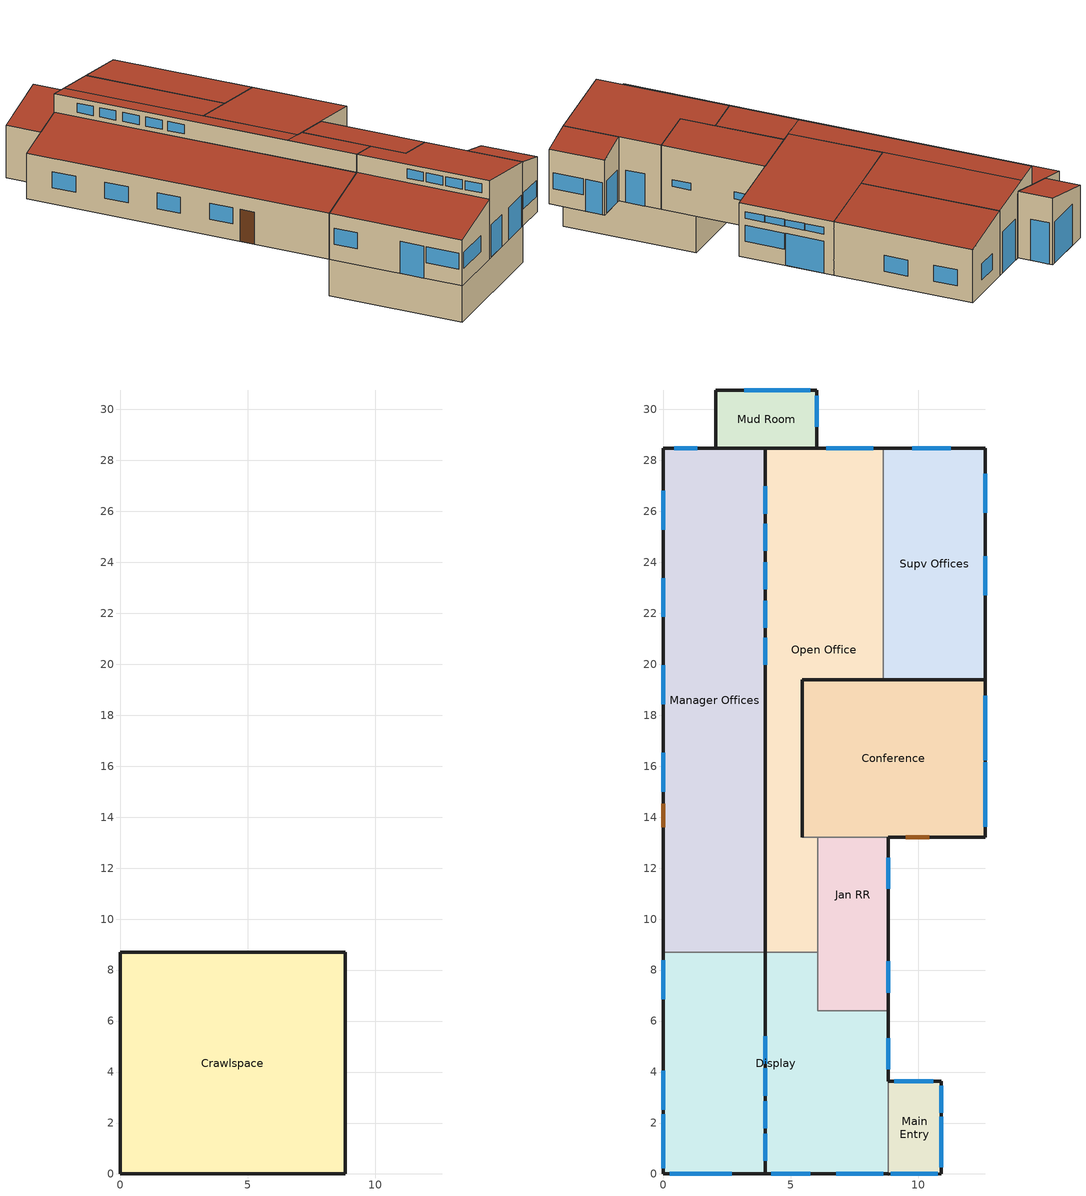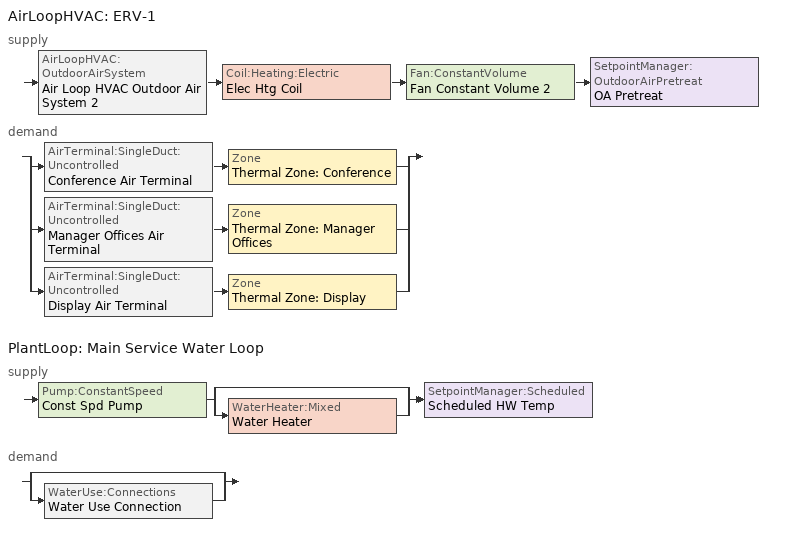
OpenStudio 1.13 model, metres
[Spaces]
Crawlspace
 floor ground: 8.81,8.7 8.81,0 0,0 0,8.7 z-2.44
 wall ground: 8.81,8.7 0,8.7 0,0 8.81,0 8.81,8.7 z-2.44:0
Display
 floor to Crawlspace: 6.05,8.7 6.05,6.4 8.81,6.4 8.81,0 0,0 0,8.7 z0
 wall outside: 0,8.7 0,0 z0:3.05; 4,8.7 4,0 z3.96:5.18; 8.81,3.63 8.81,6.4 z0:4.27; 4,0,5.18 4,0,0 8.81,0,0 8.81,0,4.27; 4,0,3.96 0,0,3.05 0,0,0 4,0,0
 wall to Manager Offices: 4,8.7,3.96 4,8.7,0 0,8.7,0 0,8.7,3.05
 wall to Jan RR: 6.05,6.4 6.05,8.7 z0:4.79; 6.05,6.4,4.79 8.81,6.4,4.27 8.81,6.4,0 6.05,6.4,0
 wall to Open Office: 4,8.7,5.18 6.05,8.7,4.79 6.05,8.7,0 4,8.7,0
 wall to Main Entry: 8.81,0 8.81,3.63 z0:4.27
 window: 8.81,4.1 8.81,5.32 / 6.79,0 8.62,0 / 4.24,0 5.77,0 / 0,4.05 0,2.52 z0:2.13; 0.24,0 2.68,0 / 0,2.35 0,0.22 / 0,8.38 0,6.86 z1.07:2.13; 4,1.59 4,0.52 / 4,2.86 4,1.8 / 4,4.14 4,3.07 / 4,5.4 4,4.33 z4.26:4.87
 roof outside: 4,0,3.96 4,8.7,3.96 0,8.7,3.05 0,0,3.05; 4,8.7,5.18 4,0,5.18 8.81,0,4.27 8.81,6.4,4.27 6.05,6.4,4.79 6.05,8.7,4.79
Main Entry
 floor ground: 8.81,3.63 10.9,3.63 10.9,0 8.81,0 z0
 wall outside: 10.9,0 10.9,3.63 z0:3.66; 8.81,0,4.27 8.81,0,0 10.9,0,0 10.9,0,3.66; 8.81,3.63,4.27 10.9,3.63,3.66 10.9,3.63,0 8.81,3.63,0
 window: 10.58,3.63 9.06,3.63 / 10.9,2.4 10.9,3.47 z0:2.13; 10.9,0.27 10.9,2.25 / 8.93,0 10.76,0 z1.07:2.13
 roof outside: 8.81,0,4.27 10.9,0,3.66 10.9,3.63,3.66 8.81,3.63,4.27
Conference
 floor ground: 12.62,19.4 12.62,13.21 5.45,13.21 5.45,19.4 z0
 wall outside: 12.62,13.21 12.62,19.4 z0:3.54; 8.81,13.21,4.27 8.81,13.21,0 12.62,13.21,0 12.62,13.21,3.54
 wall to Jan RR: 6.05,13.21,4.79 6.05,13.21,0 8.81,13.21,0 8.81,13.21,4.27
 wall to Open Office: 5.45,13.21,4.91 5.45,13.21,0 6.05,13.21,0 6.05,13.21,4.79
 window: 12.62,17.54 12.62,18.76 / 12.62,16.24 12.62,17.46 / 12.62,14.93 12.62,16.15 / 12.62,13.62 12.62,14.84 z2.59:3.05; 12.62,16.24 12.62,18.76 z0:2.13; 12.62,13.62 12.62,16.15 z1.07:2.13
 door: 9.52,13.21 10.43,13.21 z0:2.13
 roof outside: 5.45,13.21,4.91 12.62,13.21,3.54 12.62,19.4,3.54 5.45,19.4,4.91
Manager Offices
 floor ground: 4,28.47 4,8.7 0,8.7 0,28.47 z0
 wall outside: 0,28.47 0,8.7 z0:3.05; 4,28.47,3.96 2.06,28.47,3.51 2.06,28.47,0 0,28.47,0 0,28.47,3.05
 wall to Mud Room: 4,28.47,3.96 4,28.47,0 2.06,28.47,0 2.06,28.47,3.51
 wall to Open Office: 4,8.7 4,28.47 z0:3.96
 window: 0,16.52 0,15 / 0,19.95 0,18.43 / 0,23.38 0,21.85 / 0,26.81 0,25.29 z1.07:2.13; 1.34,28.47 0.42,28.47 z1.07:2.29
 door: 0,14.53 0,13.61 z0:2.13
 roof outside: 4,28.47,3.96 0,28.47,3.05 0,8.7,3.05 4,8.7,3.96
Open Office
 floor ground: 8.62,28.47 8.62,19.4 5.45,19.4 5.45,13.21 6.05,13.21 6.05,8.7 4,8.7 4,28.47 z0
 wall outside: 4,28.47 4,8.7 z3.96:5.18; 5.45,13.21 5.45,19.4 z0:4.91; 4,28.47,5.18 8.62,28.47,4.3 8.62,28.47,0 6.02,28.47,0 6.02,28.47,4.42 4,28.47,3.96; 5.45,19.4,4.91 5.45,19.4,0 8.62,19.4,0 8.62,19.4,4.3
 wall to Jan RR: 6.05,8.7 6.05,13.21 z0:4.79
 wall to Supv Offices: 8.62,19.4 8.62,28.47 z0:4.3
 wall to Mud Room: 6.02,28.47,4.42 6.02,28.47,0 4,28.47,0 4,28.47,3.96
 window: 8.23,28.47 6.4,28.47 z0:2.74; 4,26.98 4,25.91 / 4,25.51 4,24.44 / 4,24 4,22.93 / 4,22.49 4,21.43 / 4,21.04 4,19.97 z4.24:4.85
 roof outside: 4,8.7,5.18 6.05,8.7,4.79 6.05,13.21,4.79 4,13.21,5.18; 4,13.21,5.18 5.45,13.21,4.91 5.45,28.47,4.91 4,28.47,5.18; 5.45,19.4,4.91 8.62,19.4,4.3 8.62,28.47,4.3 5.45,28.47,4.91
Mud Room
 floor ground: 6.02,30.76 6.02,28.47 2.06,28.47 2.06,30.76 z0
 wall outside: 6.02,28.47 6.02,30.76 z0:4.42; 2.06,30.76 2.06,28.47 z0:3.51; 6.02,30.76,4.42 6.02,30.76,0 2.06,30.76,0 2.06,30.76,3.51
 window: 5.76,30.76 3.17,30.76 / 6.02,29.31 6.02,30.53 z0:2.74
 roof outside: 6.02,30.76,4.42 2.06,30.76,3.51 2.06,28.47,3.51 6.02,28.47,4.42
Supv Offices
 floor ground: 12.62,28.47 12.62,19.4 8.62,19.4 8.62,28.47 z0
 wall outside: 12.62,19.4 12.62,28.47 z0:3.54; 8.62,19.4,4.3 8.62,19.4,0 12.62,19.4,0 12.62,19.4,3.54; 8.62,28.47,4.3 12.62,28.47,3.54 12.62,28.47,0 8.62,28.47,0
 window: 11.28,28.47 9.76,28.47 / 12.62,25.94 12.62,27.47 / 12.62,22.72 12.62,24.24 z0.91:1.98
 roof outside: 8.62,19.4,4.3 12.62,19.4,3.54 12.62,28.47,3.54 8.62,28.47,4.3
Jan RR
 floor ground: 8.81,13.21 8.81,8.7 6.05,8.7 6.05,13.21 z0
 floor to Crawlspace: 8.81,8.7 8.81,6.4 6.05,6.4 6.05,8.7 z0
 wall outside: 8.81,6.4 8.81,13.21 z0:4.27
 window: 8.81,7.12 8.81,8.34 / 8.81,11.18 8.81,12.4 z1.68:2.13
 roof outside: 6.05,6.4,4.79 8.81,6.4,4.27 8.81,13.21,4.27 6.05,13.21,4.79
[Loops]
AirLoopHVAC 'ERV-1'
 supply: AirLoopHVAC:OutdoorAirSystem 'Air Loop HVAC Outdoor Air System 2' > Coil:Heating:Electric 'Elec Htg Coil' > Fan:ConstantVolume 'Fan Constant Volume 2' > SetpointManager:OutdoorAirPretreat 'OA Pretreat'
 demand: split
  | AirTerminal:SingleDuct:Uncontrolled 'Conference Air Terminal' > Zone 'Thermal Zone: Conference'
  | AirTerminal:SingleDuct:Uncontrolled 'Manager Offices Air Terminal' > Zone 'Thermal Zone: Manager Offices'
  | AirTerminal:SingleDuct:Uncontrolled 'Display Air Terminal' > Zone 'Thermal Zone: Display'
PlantLoop 'Main Service Water Loop'
 supply: Pump:ConstantSpeed 'Const Spd Pump' > split
  | bypass
  | WaterHeater:Mixed 'Water Heater'
  join > SetpointManager:Scheduled 'Scheduled HW Temp'
 demand: split
  | bypass
  | WaterUse:Connections 'Water Use Connection'
[Building]
Building 1: Space Type=90.1-2010 - Office - OpenOffice; Default Construction Set=90.1-2010 - CZ5 - Office
[Site]
Boise Air Terminal  Uo: Latitude {deg}=43.62; Longitude {deg}=-116.21; Time Zone {hr}=-7; Elevation {m}=701
[ClimateZones]
Climate Zone Institution Name 1=ASHRAE; Climate Zone Document Name 1=ANSI/ASHRAE Standard 169; Climate Zone Document Year 1=2006; Climate Zone Value 1=5B; Climate Zone Institution Name 2=CEC; Climate Zone Document Name 2=California Climate Zone Descriptions; Climate Zone Document Year 2=1995
[SizingPeriod:DesignDay] Barometric Pressure {Pa}=93182; Sky Clearness=0; Rain Indicator=0; Snow Indicator=0; Day of Month=21; Daylight Saving Time Indicator=0; Humidity Indicating Type=Wetbulb; Dry-Bulb Temperature Range Modifier Type=DefaultMultipliers
Name | Maximum Dry-Bulb Temperature {C} | Daily Dry-Bulb Temperature Range {deltaC} | Humidity Indicating Conditions at Maximum Dry-Bulb | Wind Speed {m/s} | Wind Direction {deg} | Month | Day Type | Solar Model Indicator | ASHRAE Taub | ASHRAE Taud
Boise Air Terminal  Uo Ann Clg .4% Condns DB=>MWB | 36.7 | 16.7 | 17.9 | 4.2 | 330 | 7 | SummerDesignDay | ASHRAETau | 0.398 | 2.125
Boise Air Terminal  Uo Ann Htg 99.6% Condns DB | -23.3333 | 0 | -16.3 | 2.3 | 120 | 12 | WinterDesignDay | ASHRAEClearSky
[Construction]
ExtSlabCarpet 4in ClimateZone 1-8: MAT-CC05 4 HW CONCRETE, CP02 CARPET PAD
Interior Floor: F16 Acoustic tile, F05 Ceiling air space resistance, M11 100mm lightweight concrete
Interior Wall: G01a 19mm gypsum board, F04 Wall air space resistance, G01a 19mm gypsum board
Interior Ceiling: M11 100mm lightweight concrete, F05 Ceiling air space resistance, F16 Acoustic tile
Exterior Door: F08 Metal surface, I01 25mm insulation board
Interior Window: Clear 3mm
Interior Door; Interior Partition: G05 25mm wood
ASHRAE 90.1-2010 ExtWall Wood ClimateZone 5: 1IN Stucco, Cellular Polyisocyanurate - Plastic or Foil Faced - 1 in., G05 25mm wood 2, Wall Insulation [31] 2, 1/2IN Gypsum 2
ASHRAE 90.1-2010 ExtRoof IEAD ClimateZone 2-8: Roof Membrane, IEAD Roof Insulation R-19.72 IP, Metal Decking
ASHRAE 90.1-2010 ExtWindow Metal ClimateZone 4-6: Solarban 60 Solarbronze
[Material]
Name | Roughness | Thickness {m} | Conductivity {W/m-K} | Density {kg/m3} | Specific Heat {J/kg-K} | Thermal Absorptance | Solar Absorptance | Visible Absorptance
MAT-CC05 4 HW CONCRETE | Rough | 0.1016 | 1.311 | 2240 | 836.8 | 0.9 | 0.85 | 0.85
1IN Stucco | Smooth | 0.0253 | 0.6918 | 1858 | 837 | 0.9 | 0.92 | 0.92
Roof Membrane | VeryRough | 0.0095 | 0.16 | 1121.29 | 1460 | 0.9 | 0.7 | 0.7
Metal Decking | MediumSmooth | 0.0015 | 45.006 | 7680 | 418.4 | 0.9 | 0.6 | 0.6
F16 Acoustic tile | MediumSmooth | 0.0191 | 0.06 | 368 | 590 | 0.9 | 0.3 | 0.3
M11 100mm lightweight concrete | MediumRough | 0.1016 | 0.53 | 1280 | 840 | 0.9 | 0.5 | 0.5
G01a 19mm gypsum board | MediumSmooth | 0.019 | 0.16 | 800 | 1090 | 0.9 | 0.4 | 0.4
F08 Metal surface | Smooth | 0.0008 | 45.28 | 7824 | 500 | 0.9 | 0.7 | 0.7
I01 25mm insulation board | MediumRough | 0.0254 | 0.03 | 43 | 1210 | 0.9 | 0.6 | 0.6
G05 25mm wood; G05 25mm wood 2 | MediumSmooth | 0.0254 | 0.15 | 608 | 1630 | 0.9 | 0.5 | 0.5
IEAD Roof Insulation R-19.72 IP | MediumRough | 0.170137 | 0.049 | 265 | 836.8 | 0.9 | 0.7 | 0.7
Cellular Polyisocyanurate - Plastic or Foil Faced - 1 in. | Rough | 0.0254 | 0.02 | 32 | 920
Wall Insulation [31] 2 | MediumRough | 0.13716 | 0.0432 | 91 | 837 | 0.9 | 0.5 | 0.5
1/2IN Gypsum 2 | Smooth | 0.0127 | 0.16 | 784.9 | 830 | 0.9 | 0.4 | 0.4
[Material:NoMass]
CP02 CARPET PAD: Roughness=Smooth; Thermal Resistance {m2-K/W}=0.1; Thermal Absorptance=0.9; Solar Absorptance=0.8; Visible Absorptance=0.8
[Material:AirGap]
Name | Thermal Resistance {m2-K/W}
F05 Ceiling air space resistance | 0.18
F04 Wall air space resistance | 0.15
[WindowMaterial:Glazing]
Clear 3mm: Optical Data Type=SpectralAverage; Thickness {m}=0.003; Solar Transmittance at Normal Incidence=0.837; Front Side Solar Reflectance at Normal Incidence=0.075; Back Side Solar Reflectance at Normal Incidence=0; Visible Transmittance at Normal Incidence=0.898; Front Side Visible Reflectance at Normal Incidence=0.081; Back Side Visible Reflectance at Normal Incidence=0; Infrared Transmittance at Normal Incidence=0; Front Side Infrared Hemispherical Emissivity=0.84; Back Side Infrared Hemispherical Emissivity=0.84; Conductivity {W/m-K}=0.9; Dirt Correction Factor for Solar and Visible Transmittance=1; Solar Diffusing=No
[WindowMaterial:Blind]
Window Material Blind 1: Slat Width {m}=0.025; Slat Separation {m}=0.01875; Front Side Slat Beam Solar Reflectance=0.5; Back Side Slat Beam Solar Reflectance=0.5; Front Side Slat Diffuse Solar Reflectance=0.5; Back Side Slat Diffuse Solar Reflectance=0.5; Slat Beam Visible Transmittance=0
[DefaultConstructionSet]
90.1-2010 - CZ5 - Office: Default Exterior Surface Constructions=Default Surface Constructions 1; Default Interior Surface Constructions=Default Surface Constructions 2; Default Ground Contact Surface Constructions=Default Surface Constructions 3; Default Exterior SubSurface Constructions=Default Sub Surface Constructions 1; Default Interior SubSurface Constructions=Default Sub Surface Constructions 2; Interior Partition Construction=Interior Partition
[DefaultSurfaceConstructions]
Name | Floor Construction | Wall Construction | Roof Ceiling Construction
Default Surface Constructions 1 | ExtSlabCarpet 4in ClimateZone 1-8 | ASHRAE 90.1-2010 ExtWall Wood ClimateZone 5 | ASHRAE 90.1-2010 ExtRoof IEAD ClimateZone 2-8
Default Surface Constructions 2 | Interior Floor | Interior Wall | Interior Ceiling
Default Surface Constructions 3 | ExtSlabCarpet 4in ClimateZone 1-8 | ExtSlabCarpet 4in ClimateZone 1-8 | ExtSlabCarpet 4in ClimateZone 1-8
[DefaultSubSurfaceConstructions]
Name | Fixed Window Construction | Operable Window Construction | Door Construction | Tubular Daylight Dome Construction | Tubular Daylight Diffuser Construction
Default Sub Surface Constructions 1 | ASHRAE 90.1-2010 ExtWindow Metal ClimateZone 4-6 | ASHRAE 90.1-2010 ExtWindow Metal ClimateZone 4-6 | Exterior Door | Interior Window | Interior Window
Default Sub Surface Constructions 2 | Interior Window | Interior Window | Interior Door
[WindowMaterial:SimpleGlazingSystem]
Solarban 60 Solarbronze: U-Factor {W/m2-K}=1.6467; Solar Heat Gain Coefficient=0.28; Visible Transmittance=0.42
[Lights:Definition]
LPD 0.9349 W/ft^2 - LightsDef: Design Level Calculation Method=Watts/Area; Watts per Space Floor Area {W/m2}=10.0632
[DesignSpecification:OutdoorAir] Outdoor Air Method=Sum
Name | Outdoor Air Flow per Person {m3/s-person} | Outdoor Air Flow per Floor Area {m3/s-m2}
90.1-2010 - Office - ClosedOffice Ventilation; 90.1-2010 - Office - Conference Ventilation; 90.1-2010 - Office - Lobby Ventilation; 90.1-2010 - Office - OpenOffice Ventilation | 0.00235974 | 0.0003048
90.1-2010 - Office - Corridor Ventilation; 90.1-2010 - Office - Restroom Ventilation |  | 0.0003048
90.1-2010 - Office - Elec/MechRoom Ventilation |  | 0.0006096
[People:Definition] Number of People Calculation Method=People/Area; Fraction Radiant=0.3
Name | People per Space Floor Area {person/m2}
90.1-2010 - Office - ClosedOffice People Definition | 0.0511286
90.1-2010 - Office - Conference People Definition | 0.538196
90.1-2010 - Office - Corridor People Definition | 0.0107639
90.1-2010 - Office - Lobby People Definition; 90.1-2010 - Office - Restroom People Definition | 0.107639
90.1-2010 - Office - OpenOffice People Definition | 0.0565105
[ElectricEquipment:Definition] Design Level Calculation Method=Watts/Area
Name | Watts per Space Floor Area {W/m2}
90.1-2010 - Office - ClosedOffice Electric Equipment Definition | 6.8889
90.1-2010 - Office - Conference Electric Equipment Definition | 3.98265
90.1-2010 - Office - Corridor Electric Equipment Definition | 1.72223
90.1-2010 - Office - Elec/MechRoom Electric Equipment Definition | 2.90626
90.1-2010 - Office - Lobby Electric Equipment Definition; 90.1-2010 - Office - Restroom Electric Equipment Definition | 0.753474
90.1-2010 - Office - OpenOffice Electric Equipment Definition | 7.64238
[ThermostatSetpoint:DualSetpoint]
Name | Heating Setpoint Temperature Schedule | Cooling Setpoint Temperature Schedule
Thermostat Setpoint Dual Setpoint 1; Thermostat Setpoint Dual Setpoint 2; Thermostat Setpoint Dual Setpoint 3 | Large Office HtgSetp 1 | Large Office ClgSetp 1
Thermostat Setpoint Dual Setpoint 4 | Crawlspace Heat
[ShadingControl]
Shading Control 1: Shading Type=InteriorBlind; Shading Device Material=Window Material Blind 1
[BuildingStory] Nominal Z Coordinate {m}=0
Name | Nominal Floor to Floor Height {m}
Main Floor | 3.048
Basement | 2.4384
[Space]
Name | Space Type | Building Story | Thermal Zone
Display | 90.1-2010 - Office - Lobby | Main Floor | Thermal Zone: Display
Main Entry | 90.1-2010 - Office - Corridor | Main Floor | Thermal Zone: Display
Conference | 90.1-2010 - Office - Conference | Main Floor | Thermal Zone: Conference
Manager Offices | 90.1-2010 - Office - ClosedOffice | Main Floor | Thermal Zone: Manager Offices
Open Office | 90.1-2010 - Office - OpenOffice | Main Floor | Thermal Zone: Manager Offices
Mud Room | 90.1-2010 - Office - Corridor | Main Floor | Thermal Zone: Manager Offices
Crawlspace | 90.1-2010 - Office - Elec/MechRoom | Basement | Thermal Zone: Crawlspace
Supv Offices | 90.1-2010 - Office - ClosedOffice | Main Floor | Thermal Zone: Conference
Jan RR | 90.1-2010 - Office - Restroom | Main Floor | Thermal Zone: Conference
[ThermalZone] Use Ideal Air Loads=No
Name | Thermostat
Thermal Zone: Crawlspace | Thermostat Setpoint Dual Setpoint 4
Thermal Zone: Manager Offices | Thermostat Setpoint Dual Setpoint 2
Thermal Zone: Display | Thermostat Setpoint Dual Setpoint 3
Thermal Zone: Conference | Thermostat Setpoint Dual Setpoint 1
[Sizing:Zone] Zone Cooling Design Supply Air Temperature Input Method=SupplyAirTemperature; Zone Cooling Design Supply Air Temperature {C}=14; Zone Cooling Design Supply Air Temperature Difference {deltaC}=11.11; Zone Heating Design Supply Air Temperature Input Method=SupplyAirTemperature; Zone Heating Design Supply Air Temperature {C}=40; Zone Heating Design Supply Air Temperature Difference {deltaC}=11.11; Zone Cooling Design Supply Air Humidity Ratio {kg-H2O/kg-air}=0.0085; Zone Heating Design Supply Air Humidity Ratio {kg-H2O/kg-air}=0.008; Cooling Design Air Flow Method=DesignDay; Heating Design Air Flow Method=DesignDay; Account for Dedicated Outdoor Air System=No; Dedicated Outdoor Air System Control Strategy=NeutralSupplyAir; Dedicated Outdoor Air Low Setpoint Temperature for Design {C}=autosize; Dedicated Outdoor Air High Setpoint Temperature for Design {C}=autosize
Thermal Zone: Crawlspace; Thermal Zone: Manager Offices; Thermal Zone: Display; Thermal Zone: Conference
[Zone equipment]
Thermal Zone: Crawlspace: UH-1
Thermal Zone: Manager Offices: Manager Offices Air Terminal, HP-2
Thermal Zone: Display: Display Air Terminal, HP-1
Thermal Zone: Conference: Conference Air Terminal, HP-3
[SpaceType] Standards Building Type=Office
Name | Default Schedule Set | Design Specification Outdoor Air Object | Standards Space Type
90.1-2010 - Office - ClosedOffice | 90.1-2010 - Office - ClosedOffice Schedule Set | 90.1-2010 - Office - ClosedOffice Ventilation | ClosedOffice
90.1-2010 - Office - Conference | 90.1-2010 - Office - Conference Schedule Set | 90.1-2010 - Office - Conference Ventilation | Conference
90.1-2010 - Office - Corridor | 90.1-2010 - Office - Corridor Schedule Set | 90.1-2010 - Office - Corridor Ventilation | Corridor
90.1-2010 - Office - Elec/MechRoom | 90.1-2010 - Office - Elec/MechRoom Schedule Set | 90.1-2010 - Office - Elec/MechRoom Ventilation | Elec/MechRoom
90.1-2010 - Office - Lobby | 90.1-2010 - Office - Lobby Schedule Set | 90.1-2010 - Office - Lobby Ventilation | Lobby
90.1-2010 - Office - OpenOffice | 90.1-2010 - Office - OpenOffice Schedule Set | 90.1-2010 - Office - OpenOffice Ventilation | OpenOffice
90.1-2010 - Office - Restroom | 90.1-2010 - Office - Restroom Schedule Set | 90.1-2010 - Office - Restroom Ventilation | Restroom
[DefaultScheduleSet] Lighting Schedule=Office Bldg Light; Electric Equipment Schedule=Medium Office Bldg Equip; Infiltration Schedule=Medium Office Infil Quarter On
Name | Number of People Schedule | People Activity Level Schedule
90.1-2010 - Office - ClosedOffice Schedule Set; 90.1-2010 - Office - Conference Schedule Set; 90.1-2010 - Office - Corridor Schedule Set; 90.1-2010 - Office - Lobby Schedule Set; 90.1-2010 - Office - OpenOffice Schedule Set; 90.1-2010 - Office - Restroom Schedule Set | Medium Office Bldg Occ | Medium Office Activity
90.1-2010 - Office - Elec/MechRoom Schedule Set
[People]
Name | People Definition | Space or SpaceType
90.1-2010 - Office - ClosedOffice People | 90.1-2010 - Office - ClosedOffice People Definition | 90.1-2010 - Office - ClosedOffice
90.1-2010 - Office - Conference People | 90.1-2010 - Office - Conference People Definition | 90.1-2010 - Office - Conference
90.1-2010 - Office - Corridor People | 90.1-2010 - Office - Corridor People Definition | 90.1-2010 - Office - Corridor
90.1-2010 - Office - Lobby People | 90.1-2010 - Office - Lobby People Definition | 90.1-2010 - Office - Lobby
90.1-2010 - Office - OpenOffice People | 90.1-2010 - Office - OpenOffice People Definition | 90.1-2010 - Office - OpenOffice
90.1-2010 - Office - Restroom People | 90.1-2010 - Office - Restroom People Definition | 90.1-2010 - Office - Restroom
[SpaceInfiltration:DesignFlowRate] Design Flow Rate Calculation Method=Flow/ExteriorArea; Flow per Exterior Surface Area {m3/s-m2}=0.000226568
Name | Space or SpaceType
90.1-2010 - Office - ClosedOffice Infiltration | 90.1-2010 - Office - ClosedOffice
90.1-2010 - Office - Conference Infiltration | 90.1-2010 - Office - Conference
90.1-2010 - Office - Corridor Infiltration | 90.1-2010 - Office - Corridor
90.1-2010 - Office - Elec/MechRoom Infiltration | 90.1-2010 - Office - Elec/MechRoom
90.1-2010 - Office - Lobby Infiltration | 90.1-2010 - Office - Lobby
90.1-2010 - Office - OpenOffice Infiltration | 90.1-2010 - Office - OpenOffice
90.1-2010 - Office - Restroom Infiltration | 90.1-2010 - Office - Restroom
[ElectricEquipment]
Name | Electric Equipment Definition | Space or SpaceType
90.1-2010 - Office - ClosedOffice Electric Equipment | 90.1-2010 - Office - ClosedOffice Electric Equipment Definition | 90.1-2010 - Office - ClosedOffice
90.1-2010 - Office - Conference Electric Equipment | 90.1-2010 - Office - Conference Electric Equipment Definition | 90.1-2010 - Office - Conference
90.1-2010 - Office - Corridor Electric Equipment | 90.1-2010 - Office - Corridor Electric Equipment Definition | 90.1-2010 - Office - Corridor
90.1-2010 - Office - Elec/MechRoom Electric Equipment | 90.1-2010 - Office - Elec/MechRoom Electric Equipment Definition | 90.1-2010 - Office - Elec/MechRoom
90.1-2010 - Office - Lobby Electric Equipment | 90.1-2010 - Office - Lobby Electric Equipment Definition | 90.1-2010 - Office - Lobby
90.1-2010 - Office - OpenOffice Electric Equipment | 90.1-2010 - Office - OpenOffice Electric Equipment Definition | 90.1-2010 - Office - OpenOffice
90.1-2010 - Office - Restroom Electric Equipment | 90.1-2010 - Office - Restroom Electric Equipment Definition | 90.1-2010 - Office - Restroom
[Exterior:Lights:Definition]
Exterior Lights Definition 1: Design Level {W}=80
[Exterior:Lights]
Exterior Lights 1: Exterior Lights Definition=Exterior Lights Definition 1; Schedule=Always On Discrete; Control Option=AstronomicalClock
[WaterUse:Equipment:Definition]
Water Fixture Definition: Peak Flow Rate {m3/s}=6.31e-05
[WaterUse:Equipment] Water Use Equipment Definition=Water Fixture Definition
Name | Space | Flow Rate Fraction Schedule
Water Fixture | Manager Offices
Water Fixture 1 | Jan RR
Water Fixture 2 |  | SHW Schedule
[AirLoopHVAC]
ERV-1: Availability Schedule=AEDG Office Ventilation Schedule 1; Design Supply Air Flow Rate {m3/s}=0.283168
[Sizing:System]
ERV-1: Type of Load to Size On=VentilationRequirement; Design Outdoor Air Flow Rate {m3/s}=0.283168; Minimum System Air Flow Ratio=1; Preheat Design Temperature {C}=15.5556; Preheat Design Humidity Ratio {kg-H2O/kg-Air}=0.008; Precool Design Temperature {C}=48.8889; Precool Design Humidity Ratio {kg-H2O/kg-Air}=0.008; Central Cooling Design Supply Air Temperature {C}=12.8; Central Heating Design Supply Air Temperature {C}=15.5556; Sizing Option=NonCoincident; 100% Outdoor Air in Cooling=Yes; 100% Outdoor Air in Heating=Yes; Central Cooling Design Supply Air Humidity Ratio {kg-H2O/kg-Air}=0.0085; Central Heating Design Supply Air Humidity Ratio {kg-H2O/kg-Air}=0.008; Cooling Design Air Flow Method=Flow/System; Cooling Design Air Flow Rate {m3/s}=0.283168; Heating Design Air Flow Method=Flow/System; Heating Design Air Flow Rate {m3/s}=0.283168; System Outdoor Air Method=ZoneSum; Zone Maximum Outdoor Air Fraction=1; Cooling Supply Air Flow Rate Per Floor Area {m3/s-m2}=0; Cooling Fraction of Autosized Cooling Supply Air Flow Rate=1; Cooling Supply Air Flow Rate Per Unit Cooling Capacity {m3/s-W}=3.94755e-05; Heating Supply Air Flow Rate Per Floor Area {m3/s-m2}=0.00996765; Heating Fraction of Autosized Heating Supply Air Flow Rate=1; Heating Fraction of Autosized Cooling Supply Air Flow Rate=1; Heating Supply Air Flow Rate Per Unit Heating Capacity {m3/s-W}=3.15882e-05; Cooling Design Capacity Method=None; Cooling Design Capacity {W}=autosize; Cooling Design Capacity Per Floor Area {W/m2}=234.7; Fraction of Autosized Cooling Design Capacity=1; Heating Design Capacity Method=HeatingDesignCapacity; Heating Design Capacity {W}=7499.69; Heating Design Capacity Per Floor Area {W/m2}=157; Fraction of Autosized Heating Design Capacity=1; Central Cooling Capacity Control Method=OnOff
[Fan:ConstantVolume]
Name | Availability Schedule | Fan Efficiency | Pressure Rise {Pa} | Maximum Flow Rate {m3/s} | Motor Efficiency | Motor In Airstream Fraction
Fan Constant Volume 2 | Always On Discrete | 0.708 | 500 | 0.283168 | 0.8 | 1
Const Spd Fan | Always On Discrete 1 | 0.708 | 498.178 | 0.283168 | 0.8
CV Unit Heater Fan | Always On Discrete 1 |  |  | 0.188779
[Controller:OutdoorAir]
Controller Outdoor Air 2: Minimum Outdoor Air Flow Rate {m3/s}=autosize; Maximum Outdoor Air Flow Rate {m3/s}=autosize; Economizer Control Type=NoEconomizer; Economizer Control Action Type=ModulateFlow; Economizer Maximum Limit Dry-Bulb Temperature {C}=28; Economizer Maximum Limit Enthalpy {J/kg}=64000; Economizer Minimum Limit Dry-Bulb Temperature {C}=-100; Lockout Type=NoLockout; Minimum Limit Type=FixedMinimum; Minimum Fraction of Outdoor Air Schedule=Always On Discrete; Maximum Fraction of Outdoor Air Schedule=Always On Discrete; Controller Mechanical Ventilation=Controller Mechanical Ventilation 2; High Humidity Control=No; Heat Recovery Bypass Control Type=BypassWhenOAFlowGreaterThanMinimum
[Controller:MechanicalVentilation]
Controller Mechanical Ventilation 2: Availability Schedule=Always On Discrete; System Outdoor Air Method=ZoneSum
[AirLoopHVAC:OutdoorAirSystem]
Air Loop HVAC Outdoor Air System 2: Controller=Controller Outdoor Air 2
[HeatExchanger:AirToAir:SensibleAndLatent]
Heat Exchanger Air To Air Sensible And Latent 2: Availability Schedule=Always On Discrete; Nominal Supply Air Flow Rate {m3/s}=0.283168; Sensible Effectiveness at 100% Heating Air Flow=0.858; Latent Effectiveness at 100% Heating Air Flow=0.69; Sensible Effectiveness at 75% Heating Air Flow=0.858; Latent Effectiveness at 75% Heating Air Flow=0.69; Sensible Effectiveness at 100% Cooling Air Flow=0.858; Latent Effectiveness at 100% Cooling Air Flow=0.69; Sensible Effectiveness at 75% Cooling Air Flow=0.858; Latent Effectiveness at 75% Cooling Air Flow=0.69; Nominal Electric Power {W}=0; Supply Air Outlet Temperature Control=Yes; Heat Exchanger Type=Rotary; Frost Control Type=ExhaustOnly; Threshold Temperature {C}=-9.44444; Initial Defrost Time Fraction=0.167; Rate of Defrost Time Fraction Increase {1/K}=0.024; Economizer Lockout=No
[AirTerminal:SingleDuct:Uncontrolled] Availability Schedule=Always On Discrete
Name | Maximum Air Flow Rate {m3/s}
Conference Air Terminal | 0.08967
Manager Offices Air Terminal | 0.134505
Display Air Terminal | 0.0589934
[Fan:OnOff] Availability Schedule=Always On Discrete; Pressure Rise {Pa}=186.817; Motor Efficiency=0.8; Motor In Airstream Fraction=1
Name | Fan Efficiency | Maximum Flow Rate {m3/s} | Fan Power Ratio Function of Speed Ratio Curve | Fan Efficiency Ratio Function of Speed Ratio Curve
Fan On Off 1 | 0.1875 | 0.608812 | Fan On Off Power Curve | Fan On Off Efficiency Curve
Fan On Off 3 | 0.22 | 0.519142 | Fan On Off Power Curve 2 | Fan On Off Efficiency Curve 2
Fan On Off 4 | 0.225 | 0.35868 | Fan On Off Power Curve 3 | Fan On Off Efficiency Curve 3
[Coil:Heating:DX:SingleSpeed] Availability Schedule=Always On Discrete; Rated Supply Fan Power Per Volume Flow Rate {W/(m3/s)}=773.3; Minimum Outdoor Dry-Bulb Temperature for Compressor Operation {C}=-12.2222; Maximum Outdoor Dry-Bulb Temperature for Defrost Operation {C}=4.44444; Crankcase Heater Capacity {W}=200; Maximum Outdoor Dry-Bulb Temperature for Crankcase Heater Operation {C}=8; Defrost Strategy=Resistive; Defrost Control=Timed; Defrost Time Period Fraction=0.166667; Resistive Defrost Heater Capacity {W}=Autosize
Name | Rated Total Heating Capacity {W} | Rated COP {W/W} | Rated Air Flow Rate {m3/s} | Total Heating Capacity Function of Temperature Curve | Total Heating Capacity Function of Flow Fraction Curve | Energy Input Ratio Function of Temperature Curve | Energy Input Ratio Function of Flow Fraction Curve | Part Load Fraction Correlation Curve
Coil Heating DX Single Speed 1 | 10081.6 | 4.02 | 0.608812 | Curve Cubic 1 | Curve Cubic 2 | Curve Cubic 3 | Curve Quadratic 10 | Curve Quadratic 11
Coil Heating DX Single Speed 3 | 7737.08 | 3.9662 | 0.519142 | Curve Cubic 7 | Curve Cubic 8 | Curve Cubic 9 | Curve Quadratic 20 | Curve Quadratic 21
Coil Heating DX Single Speed 4 | 7737.08 | 3.925 | 0.35868 | Curve Cubic 10 | Curve Cubic 11 | Curve Cubic 12 | Curve Quadratic 25 | Curve Quadratic 26
[Coil:Cooling:DX:SingleSpeed] Availability Schedule=Always On Discrete; Rated Sensible Heat Ratio=autosize; Rated Evaporator Fan Power Per Volume Flow Rate {W/(m3/s)}=773.3; Condenser Type=AirCooled; Evaporative Condenser Effectiveness=0; Evaporative Condenser Air Flow Rate {m3/s}=Autosize; Evaporative Condenser Pump Rated Power Consumption {W}=Autosize; Crankcase Heater Capacity {W}=0; Maximum Outdoor Dry-Bulb Temperature for Crankcase Heater Operation {C}=0; Basin Heater Capacity {W/K}=0; Basin Heater Setpoint Temperature {C}=10
Name | Rated Total Cooling Capacity {W} | Rated COP {W/W} | Rated Air Flow Rate {m3/s} | Total Cooling Capacity Function of Temperature Curve | Total Cooling Capacity Function of Flow Fraction Curve | Energy Input Ratio Function of Temperature Curve | Energy Input Ratio Function of Flow Fraction Curve | Part Load Fraction Correlation Curve
Coil Cooling DX Single Speed 3 | 9972.62 | 5.88 | 0.608812 | Curve Biquadratic 7 | Curve Quadratic 12 | Curve Biquadratic 8 | Curve Quadratic 13 | Curve Quadratic 14
Coil Cooling DX Single Speed 5 | 7623.36 | 5.52 | 0.519142 | Curve Biquadratic 11 | Curve Quadratic 22 | Curve Biquadratic 12 | Curve Quadratic 23 | Curve Quadratic 24
Coil Cooling DX Single Speed 6 | 6686.12 | 6.06 | 0.35868 | Curve Biquadratic 13 | Curve Quadratic 27 | Curve Biquadratic 14 | Curve Quadratic 28 | Curve Quadratic 29
[Coil:Heating:Electric]
Name | Availability Schedule | Nominal Capacity {W} | Efficiency
Coil Heating Electric 1 | Always On Discrete | 7999.67
Coil Heating Electric 3 | Always On Discrete | 5999.75
Coil Heating Electric 4 | Always On Discrete | 4999.79
Elec Htg Coil | Always On Discrete 1 | 7499.69 | 1
Unit Heater Elec Htg Coil | Always On Discrete 1 | 4999.79
[ZoneHVAC:PackagedTerminalHeatPump] Availability Schedule=Always On Discrete; Supply Air Flow Rate When No Cooling or Heating is Needed {m3/s}=0; Outdoor Air Flow Rate During Cooling Operation {m3/s}=0; Outdoor Air Flow Rate During Heating Operation {m3/s}=0; Outdoor Air Flow Rate When No Cooling or Heating is Needed {m3/s}=0; Minimum Outdoor Dry-Bulb Temperature for Compressor Operation {C}=-12.2222; Maximum Supply Air Temperature from Supplemental Heater {C}=35; Maximum Outdoor Dry-Bulb Temperature for Supplemental Heater Operation {C}=4.44444; Supply Air Fan Operating Mode Schedule=Always Off Sch
Name | Supply Air Flow Rate During Cooling Operation {m3/s} | Supply Air Flow Rate During Heating Operation {m3/s} | Supply Air Fan | Heating Coil | Cooling Coil | Cooling Convergence Tolerance | Supplemental Heating Coil
HP-2 | 0.608812 | 0.608812 | Fan On Off 1 | Coil Heating DX Single Speed 1 | Coil Cooling DX Single Speed 3 | 0.001 | Coil Heating Electric 1
HP-1 | 0.519142 | 0.519142 | Fan On Off 3 | Coil Heating DX Single Speed 3 | Coil Cooling DX Single Speed 5 | 0.001 | Coil Heating Electric 3
HP-3 | 0.35868 | 0.35868 | Fan On Off 4 | Coil Heating DX Single Speed 4 | Coil Cooling DX Single Speed 6 |  | Coil Heating Electric 4
[SetpointManager:OutdoorAirPretreat]
OA Pretreat: Control Variable=Temperature; Minimum Setpoint Temperature {C}=15.5556; Maximum Setpoint Temperature {C}=99; Minimum Setpoint Humidity Ratio {kgWater/kgDryAir}=1e-005
[PlantLoop]
Main Service Water Loop: Maximum Loop Temperature {C}=60; Minimum Loop Temperature {C}=10; Maximum Loop Flow Rate {m3/s}=2.8706e-06; Plant Loop Volume {m3}=Autocalculate; Load Distribution Scheme=Optimal
[Sizing:Plant]
Main Service Water Loop: Loop Type=Heating; Design Loop Exit Temperature {C}=60; Loop Design Temperature Difference {deltaC}=5; Sizing Option=NonCoincident; Zone Timesteps in Averaging Window=1; Coincident Sizing Factor Mode=None
[WaterHeater:Mixed]
Water Heater: Tank Volume {m3}=0.151416; Setpoint Temperature Schedule=Water Heater Setpoint Temperature; Deadband Temperature Difference {deltaC}=2; Maximum Temperature Limit {C}=60; Heater Control Type=Cycle; Heater Maximum Capacity {W}=9999.58; Heater Minimum Capacity {W}=0; Heater Fuel Type=Electricity; Heater Thermal Efficiency=1; Off Cycle Parasitic Fuel Consumption Rate {W}=0; Off Cycle Parasitic Fuel Type=Electricity; Off Cycle Parasitic Heat Fraction to Tank=1; On Cycle Parasitic Fuel Consumption Rate {W}=0; On Cycle Parasitic Fuel Type=Electricity; Ambient Temperature Indicator=Schedule; Ambient Temperature Schedule=Water Heater Ambient Temperature; Off Cycle Loss Coefficient to Ambient Temperature {W/K}=6; On Cycle Loss Coefficient to Ambient Temperature {W/K}=6; Peak Use Flow Rate {m3/s}=6.30902e-07; Use Side Effectiveness=1; Source Side Effectiveness=1; Use Side Design Flow Rate {m3/s}=autosize; Source Side Design Flow Rate {m3/s}=autosize; Indirect Water Heating Recovery Time {hr}=1.5
[SetpointManager:Scheduled]
Scheduled HW Temp: Control Variable=Temperature; Schedule=Hot Water Temperature
[WaterUse:Connections]
Water Use Connection: Water Use Equipment Name 1=Water Fixture 2
[Pump:ConstantSpeed]
Const Spd Pump: Rated Flow Rate {m3/s}=autosize; Rated Pump Head {Pa}=8967.2; Rated Power Consumption {W}=autosize; Motor Efficiency=0.9; Fraction of Motor Inefficiencies to Fluid Stream=0; Pump Control Type=Intermittent
[ZoneHVAC:UnitHeater]
UH-1: Availability Schedule=Always On Discrete 1; Supply Air Fan=CV Unit Heater Fan; Maximum Supply Air Flow Rate {m3/s}=0.188779; Fan Control Type=OnOff; Heating Coil=Unit Heater Elec Htg Coil; Maximum Hot Water Flow Rate {m3/s}=AutoSize; Minimum Hot Water Flow Rate {m3/s}=0; Heating Convergence Tolerance=0.001
[Lights] Lights Definition=LPD 0.9349 W/ft^2 - LightsDef
Name | Space or SpaceType
LPD 0.9349 W/ft^2 - LightsInstance 1 | 90.1-2010 - Office - Corridor
LPD 0.9349 W/ft^2 - LightsInstance 2 | 90.1-2010 - Office - OpenOffice
LPD 0.9349 W/ft^2 - LightsInstance 3 | 90.1-2010 - Office - Elec/MechRoom
LPD 0.9349 W/ft^2 - LightsInstance 4 | 90.1-2010 - Office - Conference
LPD 0.9349 W/ft^2 - LightsInstance 5 | 90.1-2010 - Office - Lobby
LPD 0.9349 W/ft^2 - LightsInstance 6 | 90.1-2010 - Office - Restroom
LPD 0.9349 W/ft^2 - LightsInstance 7 | 90.1-2010 - Office - ClosedOffice
[Schedule:Ruleset]
Name | Default Day Schedule | Summer Design Day Schedule | Winter Design Day Schedule
Office Bldg Light | Office Bldg Light Default Schedule | Office Bldg Light Summer Design Day | Office Bldg Light Winter Design Day
Medium Office Bldg Occ | Medium Office Bldg Occ Default Schedule | Medium Office Bldg Occ Summer Design Day | Medium Office Bldg Occ Winter Design Day
Medium Office Activity | Medium Office Activity Default Schedule | Medium Office Activity Summer Design Day | Medium Office Activity Winter Design Day
Medium Office Infil Quarter On | Medium Office Infil Quarter On Default Schedule | Medium Office Infil Quarter On Summer Design Day | Medium Office Infil Quarter On Winter Design Day
Medium Office Bldg Equip | Medium Office Bldg Equip Default Schedule | Medium Office Bldg Equip Summer Design Day | Medium Office Bldg Equip Winter Design Day
Large Office ClgSetp 1 | Large Office ClgSetp Default Schedule 1 | Large Office ClgSetp Summer Design Day 1 | Large Office ClgSetp Winter Design Day 1
Large Office HtgSetp 1 | Large Office HtgSetp Default Schedule 1 | Large Office HtgSetp Summer Design Day 1 | Large Office HtgSetp Winter Design Day 1
Crawlspace Heat | Schedule Day 1
Water Heater Setpoint Temperature | Water Heater Setpoint Temperature Default
Water Heater Ambient Temperature | Water Heater Ambient Temperature Default
AEDG Office Ventilation Schedule 1 | AEDG Office Ventilation Schedule 1 Weekday | AEDG Office Ventilation Schedule 1 Summer Design Day | AEDG Office Ventilation Schedule 1 Winter Design Day
Hot Water Temperature | Hot Water Temperature Default | Hot Water Temperature Summer Design Day | Hot Water Temperature Winter Design Day
SHW Schedule | Schedule Day 6
Always Off Sch | Schedule Day 13
[Schedule:Day]
Office Bldg Light Default Schedule: 5, 0, 0.05, 7, 0, 0.1, 8, 0, 0.3, 17, 0, 0.9, 18, 0, 0.7, 20, 0, 0.5, 22, 0, 0.3, 23, 0, 0.1, 24, 0, 0.05
Office Bldg Light Summer Design Day; Medium Office Infil Quarter On Rule 1 Day Schedule; Medium Office Bldg Equip Summer Design Day; AEDG Office Ventilation Schedule 1 Winter Design Day; AEDG Office Ventilation Schedule 1 Summer Design Day: 24, 0, 1
Office Bldg Light Winter Design Day; Medium Office Bldg Occ Winter Design Day; Medium Office Bldg Occ Rule 1 Day Schedule; Medium Office Bldg Equip Winter Design Day; AEDG Office Ventilation Schedule 1 Sunday; Schedule Day 6; Schedule Day 13: 24, 0, 0
Office Bldg Light Rule 1 Day Schedule: 24, 0, 0.05
Office Bldg Light Rule 2 Day Schedule: 6, 0, 0.05, 8, 0, 0.1, 14, 0, 0.5, 17, 0, 0.15, 24, 0, 0.05
Medium Office Bldg Occ Default Schedule: 6, 0, 0, 7, 0, 0.1, 8, 0, 0.2, 12, 0, 0.95, 13, 0, 0.5, 17, 0, 0.95, 18, 0, 0.7, 20, 0, 0.4, 22, 0, 0.1, 24, 0, 0.05
Medium Office Bldg Occ Summer Design Day: 6, 0, 0, 22, 0, 1, 24, 0, 0.05
Medium Office Bldg Occ Rule 2 Day Schedule: 6, 0, 0, 8, 0, 0.1, 14, 0, 0.5, 17, 0, 0.1, 24, 0, 0
Medium Office Activity Default Schedule; Medium Office Activity Summer Design Day; Medium Office Activity Winter Design Day: 24, 0, 120
Medium Office Infil Quarter On Default Schedule; Medium Office Infil Quarter On Summer Design Day: 6, 0, 1, 22, 0, 0.25, 24, 0, 1
Medium Office Infil Quarter On Winter Design Day; Medium Office Infil Quarter On Rule 2 Day Schedule: 6, 0, 1, 18, 0, 0.25, 24, 0, 1
Medium Office Bldg Equip Default Schedule: 8, 0, 0.4, 12, 0, 0.9, 13, 0, 0.8, 17, 0, 0.9, 18, 0, 0.8, 20, 0, 0.6, 22, 0, 0.5, 24, 0, 0.4
Medium Office Bldg Equip Rule 1 Day Schedule: 24, 0, 0.3
Medium Office Bldg Equip Rule 2 Day Schedule: 6, 0, 0.3, 8, 0, 0.4, 14, 0, 0.5, 17, 0, 0.35, 24, 0, 0.3
Large Office ClgSetp Default Schedule 1; Large Office ClgSetp Summer Design Day 1: 6, 0, 26.7, 22, 0, 24, 24, 0, 26.7
Large Office ClgSetp Winter Design Day 1; Large Office ClgSetp Rule 1 Day Schedule 1: 24, 0, 26.7
Large Office ClgSetp Rule 2 Day Schedule 1: 6, 0, 26.7, 18, 0, 24, 24, 0, 26.7
Large Office HtgSetp Default Schedule 1: 6, 0, 15.6, 22, 0, 21, 24, 0, 15.6
Large Office HtgSetp Summer Design Day 1; Large Office HtgSetp Rule 1 Day Schedule 1: 24, 0, 15.6
Large Office HtgSetp Winter Design Day 1: 24, 0, 21
Large Office HtgSetp Rule 2 Day Schedule 1: 6, 0, 15.6, 18, 0, 21, 24, 0, 15.6
Schedule Day 1: 24, 0, 10
Water Heater Setpoint Temperature Default; Hot Water Temperature Default: 24, 0, 60
Water Heater Ambient Temperature Default: 24, 0, 22
AEDG Office Ventilation Schedule 1 Weekday: 7, 0, 0, 22, 0, 1, 24, 0, 0
AEDG Office Ventilation Schedule 1 Saturday: 7, 0, 0, 18, 0, 1, 24, 0, 0
Hot Water Temperature Summer Design Day; Hot Water Temperature Winter Design Day: 24, 0, 67
Schedule Day 12: 7, 0, 0, 8, 0, 0.3, 9, 0, 0.55, 11, 0, 0.65, 13, 0, 0.85, 14, 0, 1, 16, 0, 0.55, 17, 0, 0.73, 19, 0, 0.37, 20, 0, 0.18, 21, 0, 0.27, 22, 0, 0.1, 24, 0, 0
[Schedule:Rule]
Name | Schedule Ruleset | Rule Order | Day Schedule | Apply Sunday | Apply Monday | Apply Tuesday | Apply Wednesday | Apply Thursday | Apply Friday | Apply Saturday | Date Specification Type | Start Month | Start Day | End Month | End Day
Office Bldg Light Rule 1 | Office Bldg Light | 0 | Office Bldg Light Rule 1 Day Schedule | Yes | No | No | No | No | No | No | DateRange | 1 | 1 | 12 | 31
Office Bldg Light Rule 2 | Office Bldg Light | 1 | Office Bldg Light Rule 2 Day Schedule | No | No | No | No | No | No | Yes | DateRange | 1 | 1 | 12 | 31
Medium Office Bldg Occ Rule 1 | Medium Office Bldg Occ | 0 | Medium Office Bldg Occ Rule 1 Day Schedule | Yes | No | No | No | No | No | No | DateRange | 1 | 1 | 12 | 31
Medium Office Bldg Occ Rule 2 | Medium Office Bldg Occ | 1 | Medium Office Bldg Occ Rule 2 Day Schedule | No | No | No | No | No | No | Yes | DateRange | 1 | 1 | 12 | 31
Medium Office Infil Quarter On Rule 1 | Medium Office Infil Quarter On | 0 | Medium Office Infil Quarter On Rule 1 Day Schedule | Yes | No | No | No | No | No | No | DateRange | 1 | 1 | 12 | 31
Medium Office Infil Quarter On Rule 2 | Medium Office Infil Quarter On | 1 | Medium Office Infil Quarter On Rule 2 Day Schedule | No | No | No | No | No | No | Yes | DateRange | 1 | 1 | 12 | 31
Medium Office Bldg Equip Rule 1 | Medium Office Bldg Equip | 0 | Medium Office Bldg Equip Rule 1 Day Schedule | Yes | No | No | No | No | No | No | DateRange | 1 | 1 | 12 | 31
Medium Office Bldg Equip Rule 2 | Medium Office Bldg Equip | 1 | Medium Office Bldg Equip Rule 2 Day Schedule | No | No | No | No | No | No | Yes | DateRange | 1 | 1 | 12 | 31
Large Office ClgSetp Rule 3 | Large Office ClgSetp 1 | 0 | Large Office ClgSetp Rule 1 Day Schedule 1 | Yes | No | No | No | No | No | No | DateRange | 1 | 1 | 12 | 31
Large Office ClgSetp Rule 4 | Large Office ClgSetp 1 | 1 | Large Office ClgSetp Rule 2 Day Schedule 1 | No | No | No | No | No | No | Yes | DateRange | 1 | 1 | 12 | 31
Large Office HtgSetp Rule 3 | Large Office HtgSetp 1 | 0 | Large Office HtgSetp Rule 1 Day Schedule 1 | Yes | No | No | No | No | No | No | DateRange | 1 | 1 | 12 | 31
Large Office HtgSetp Rule 4 | Large Office HtgSetp 1 | 1 | Large Office HtgSetp Rule 2 Day Schedule 1 | No | No | No | No | No | No | Yes | DateRange | 1 | 1 | 12 | 31
AEDG Office Ventilation Schedule 1 Saturday Rule | AEDG Office Ventilation Schedule 1 | 1 | AEDG Office Ventilation Schedule 1 Saturday |  |  |  |  |  |  | Yes | DateRange | 1 | 1 | 12 | 31
AEDG Office Ventilation Schedule 1 Sunday Rule | AEDG Office Ventilation Schedule 1 | 0 | AEDG Office Ventilation Schedule 1 Sunday | Yes |  |  |  |  |  |  | DateRange | 1 | 1 | 12 | 31
Schedule Rule 1 | SHW Schedule | 0 | Schedule Day 12 |  | Yes | Yes | Yes | Yes | Yes
[Schedule:Constant] Value=1
Always On Discrete; Always On Discrete 1
[Curve:Biquadratic] Minimum Value of x=17; Maximum Value of x=22; Minimum Value of y=13; Maximum Value of y=46
Name | Coefficient1 Constant | Coefficient2 x | Coefficient3 x**2 | Coefficient4 y | Coefficient5 y**2 | Coefficient6 x*y
Curve Biquadratic 7; Curve Biquadratic 11; Curve Biquadratic 13 | 0.942588 | 0.00954335 | 0.0018423 | -0.0110427 | 5.249e-06 | -9.72e-06
Curve Biquadratic 8; Curve Biquadratic 12; Curve Biquadratic 14 | 0.342414 | 0.034885 | -0.0006237 | 0.00497722 | 0.000437951 | -0.000728028
[Curve:Quadratic]
Name | Coefficient1 Constant | Coefficient2 x | Coefficient3 x**2 | Minimum Value of x | Maximum Value of x
Curve Quadratic 10; Curve Quadratic 20; Curve Quadratic 25 | 1.3824 | -0.4336 | 0.0512 | 0 | 1
Curve Quadratic 11; Curve Quadratic 14; Curve Quadratic 21; Curve Quadratic 24; Curve Quadratic 26; Curve Quadratic 29 | 0.75 | 0.25 | 0 | 0 | 1
Curve Quadratic 12; Curve Quadratic 22; Curve Quadratic 27 | 0.718954 | 0.435436 | -0.154193 | 0.75 | 1.25
Curve Quadratic 13; Curve Quadratic 23; Curve Quadratic 28 | 1.1552 | -0.1808 | 0.0256 | 0.5 | 1.5
[Curve:Exponent] Coefficient1 Constant=1; Coefficient2 Constant=0; Coefficient3 Constant=0; Minimum Value of x=0; Maximum Value of x=1
Fan On Off Power Curve; Fan On Off Power Curve 2; Fan On Off Power Curve 3
[Curve:Cubic]
Name | Coefficient1 Constant | Coefficient2 x | Coefficient3 x**2 | Coefficient4 x**3 | Minimum Value of x | Maximum Value of x
Fan On Off Efficiency Curve; Fan On Off Efficiency Curve 2; Fan On Off Efficiency Curve 3 | 1 | 0 | 0 | 0 | 0 | 1
Curve Cubic 1; Curve Cubic 7; Curve Cubic 10 | 0.758746 | 0.027626 | 0.000148716 | 3.4992e-06 | -20 | 20
Curve Cubic 2; Curve Cubic 8; Curve Cubic 11 | 0.84 | 0.16 | 0 | 0 | 0.5 | 1.5
Curve Cubic 3; Curve Cubic 9; Curve Cubic 12 | 1.19248 | -0.0300438 | 0.00103745 | -2.3328e-05 | -20 | 20
